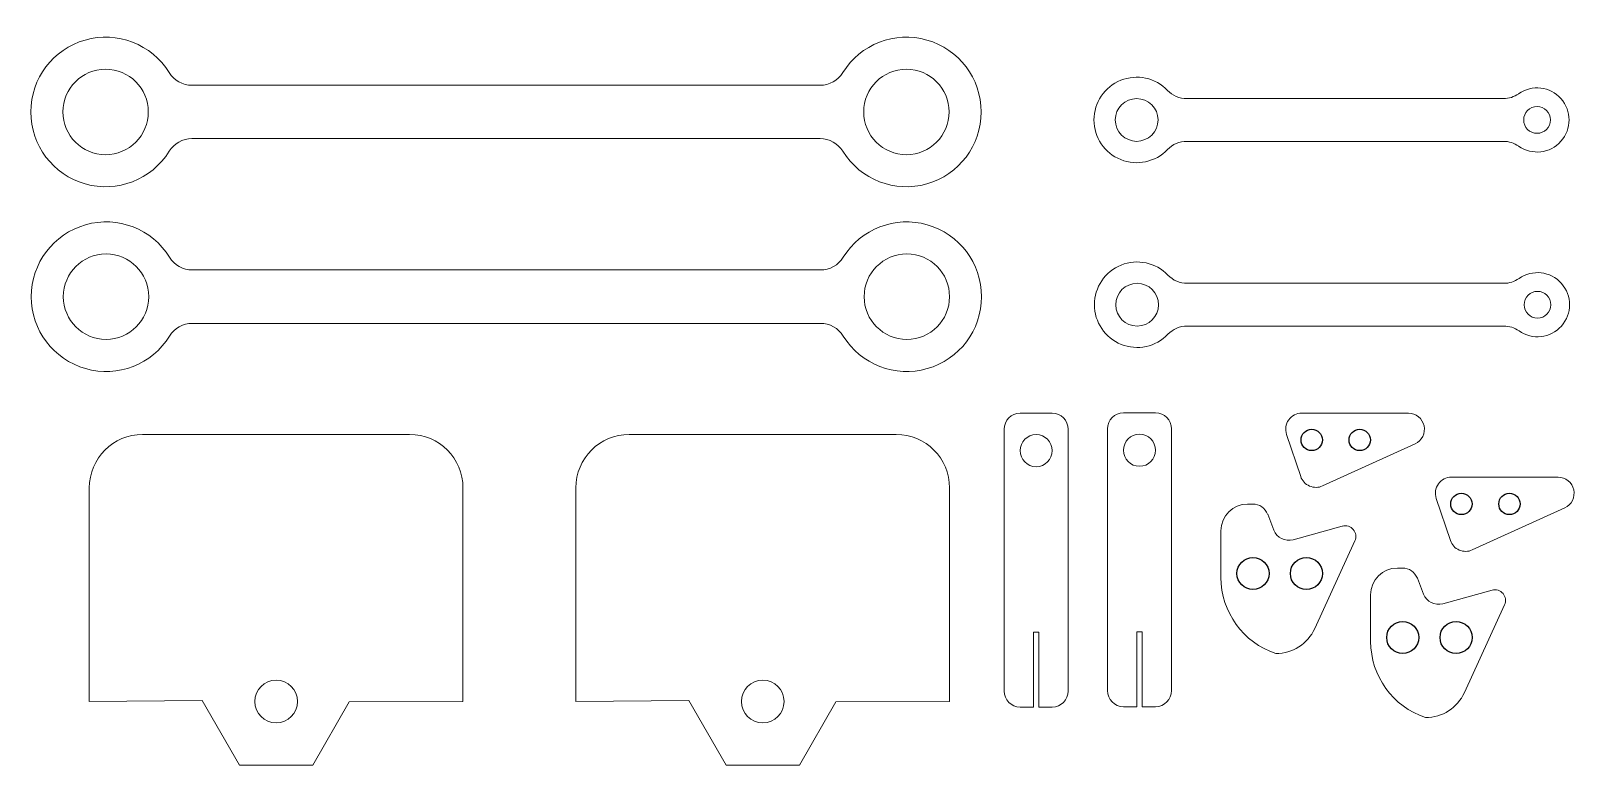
# Model space of a CAD drawing. Header units: inches. Extents: x -42 to 247, y 11 to 148.
import ezdxf
from ezdxf.lldxf.tags import DXFTag

# ---------------------------------------------------------------- set-up
doc = ezdxf.new("R2010")
doc.units = ezdxf.units.IN
doc.header["$MEASUREMENT"] = 0
tags = doc.linetypes.add('CENTERX2', pattern=[20.32, 12.7, -2.54, 2.54, -2.54]).pattern_tags.tags
tags[10:11] = [DXFTag(74, 4), DXFTag(75, 0), DXFTag(340, '0'), DXFTag(46, 1.0), DXFTag(50, 0.0), DXFTag(44, 0.0), DXFTag(45, 0.0)]
tags[8:9] = [DXFTag(74, 4), DXFTag(75, 0), DXFTag(340, '0'), DXFTag(46, 1.0), DXFTag(50, 0.0), DXFTag(44, 0.0), DXFTag(45, 0.0)]
tags[6:7] = [DXFTag(74, 4), DXFTag(75, 0), DXFTag(340, '0'), DXFTag(46, 1.0), DXFTag(50, 0.0), DXFTag(44, 0.0), DXFTag(45, 0.0)]
tags[4:5] = [DXFTag(74, 4), DXFTag(75, 0), DXFTag(340, '0'), DXFTag(46, 1.0), DXFTag(50, 0.0), DXFTag(44, 0.0), DXFTag(45, 0.0)]

# ---------------------------------------------------------------- blocks, each defined once
blk = doc.blocks.new('零件-连杆摇臂')
at = {"color": 7, "linetype": 'Continuous', "lineweight": 15}
for p, q in [((-58.84, 5), (58.84, 5)), ((58.84, -5), (-58.84, -5))]:
    blk.add_line(p, q, dxfattribs=at)
for centre in [(-75, 0), (75, 0)]:
    blk.add_circle(centre, 8, dxfattribs=at)
for centre, radius, start, end in [((-75, 0), 14, 31.7569, 328.2431), ((75, 0), 14, 211.7569, 148.2431), ((-58.84, 10), 5, 211.7569, 270), ((58.84, 10), 5, 270, 328.2431), ((-58.84, -10), 5, 90, 148.2431), ((58.84, -10), 5, 31.7569, 90)]:
    blk.add_arc(centre, radius, start, end, dxfattribs=at)
blk = doc.blocks.new('零件-锯条涨紧块')
at = {"color": 7, "linetype": 'Continuous', "lineweight": 15}
for p, q in [((3, 55), (9, 55)), ((0, 3), (0, 52)), ((12, 3), (12, 52)), ((5.5, 14), (6.5, 14)), ((5.5, 0), (5.5, 14)), ((6.5, 0), (6.5, 14)), ((3, 0), (5.5, 0)), ((6.5, 0), (9, 0))]:
    blk.add_line(p, q, dxfattribs=at)
blk.add_circle((6, 48), 3, dxfattribs=at)
for centre, start, end in [((3, 52), 90, 180), ((9, 52), 0, 90), ((3, 3), 180, 270), ((9, 3), 270, 0)]:
    blk.add_arc(centre, 3, start, end, dxfattribs=at)
blk = doc.blocks.new('零件-夹持钳-滑动夹板')
at = {"color": 7, "linetype": 'Continuous', "lineweight": 15}
for p, q in [((25, 50), (-25, 50)), ((-35, 40), (-35, 0)), ((35, 0), (35, 40)), ((-35, 0), (-13.86, 0.18)), ((-13.86, 0.18), (-6.88, -11.91)), ((13.7, -0.09), (35, 0)), ((6.88, -11.91), (13.7, -0.09)), ((-6.88, -11.91), (6.88, -11.91))]:
    blk.add_line(p, q, dxfattribs=at)
blk.add_circle((0, 0), 4, dxfattribs=at)
for centre, start, end in [((-25, 40), 90, 180), ((25, 40), 0, 90)]:
    blk.add_arc(centre, 10, start, end, dxfattribs=at)

msp = doc.modelspace()

# ---------------------------------------------------------------- linework, layer by layer
at = {"color": 7, "linetype": 'Continuous', "lineweight": 15}
for p, q in [((233.8, 135.48), (174.5, 135.48)), ((174.5, 127.48), (233.8, 127.48)), ((233.87, 100.9), (174.58, 100.9)), ((174.58, 92.9), (233.87, 92.9)), ((216.02, 76.59), (196.03, 76.59)), ((193.18, 72.63), (195.85, 64.74)), ((199.93, 62.97), (217.27, 70.86)), ((244.06, 64.61), (224.07, 64.61)), ((186.86, 59.59), (185.91, 59.59)), ((221.23, 60.65), (223.89, 52.76)), ((227.97, 50.99), (245.31, 58.88)), ((190.82, 54.71), (189.66, 57.68)), ((203.64, 55.45), (194.41, 52.91)), ((180.91, 54.59), (180.91, 45.83)), ((198.47, 36.26), (205.99, 52.69)), ((214.9, 47.61), (213.95, 47.61)), ((218.86, 42.73), (217.7, 45.7)), ((231.69, 43.47), (222.45, 40.93)), ((208.95, 42.61), (208.95, 33.85)), ((226.51, 24.28), (234.03, 40.71))]:
    msp.add_line(p, q, dxfattribs=at)
for centre, radius in [((165.12, 131.48), 4), ((240.12, 131.48), 2.5), ((165.2, 96.9), 4), ((240.2, 96.9), 2.5)]:
    msp.add_circle(centre, radius, dxfattribs=at)
at = {"color": 7, "linetype": 'CENTERX2'}
for centre, radius in [((197.91, 71.59), 2), ((206.91, 71.59), 2), ((225.95, 59.61), 2), ((234.95, 59.61), 2), ((186.91, 46.59), 3), ((196.91, 46.59), 3), ((214.95, 34.61), 3), ((224.95, 34.61), 3)]:
    msp.add_circle(centre, radius, dxfattribs=at)
at = {"color": 7, "linetype": 'Continuous', "lineweight": 15}
for centre, radius, start, end in [((165.12, 131.48), 8, 43.8131, 316.1869), ((174.5, 140.48), 5, 223.8131, 270), ((233.8, 140.48), 5, 270, 305.0968), ((240.12, 131.48), 6, 234.9032, 125.0968), ((174.5, 122.48), 5, 90, 136.1869), ((233.8, 122.48), 5, 54.9032, 90), ((165.2, 96.9), 8, 43.8131, 316.1869), ((174.58, 105.9), 5, 223.8131, 270), ((233.87, 105.9), 5, 270, 305.0968), ((240.2, 96.9), 6, 234.9032, 125.0968), ((174.58, 87.9), 5, 90, 136.1869), ((233.87, 87.9), 5, 54.9032, 90), ((196.03, 73.59), 3, 90, 198.6419), ((216.02, 73.59), 3, 294.4834, 90), ((198.69, 65.7), 3, 198.6419, 294.4834), ((224.07, 61.61), 3, 90, 198.6419), ((244.06, 61.61), 3, 294.4834, 90), ((185.91, 54.59), 5, 90, 180), ((186.86, 56.59), 3, 21.3285, 90), ((204.18, 53.52), 2, 335.3909, 105.3909), ((193.61, 55.8), 3, 201.3285, 285.3909), ((226.73, 53.72), 3, 198.6419, 294.4834), ((213.95, 42.61), 5, 90, 180), ((214.9, 44.61), 3, 21.3285, 90), ((195.91, 45.83), 15, 180, 251.6782), ((232.22, 41.55), 2, 335.3909, 105.3909), ((221.65, 43.82), 3, 201.3285, 285.3909), ((191.19, 39.59), 8, 270, 335.3909), ((223.95, 33.85), 15, 180, 251.6782), ((219.23, 27.61), 8, 270, 335.3909)]:
    msp.add_arc(centre, radius, start, end, dxfattribs=at)

# ---------------------------------------------------------------- block references
for name, p in [('零件-连杆摇臂', (46.99, 132.98)), ('零件-连杆摇臂', (47.07, 98.4)), ('零件-锯条涨紧块', (140.3, 21.58)), ('零件-锯条涨紧块', (159.66, 21.65)), ('零件-夹持钳-滑动夹板', (3.93, 22.62)), ('零件-夹持钳-滑动夹板', (95.08, 22.62))]:
    msp.add_blockref(name, p)

doc.saveas('drawing.dxf')
